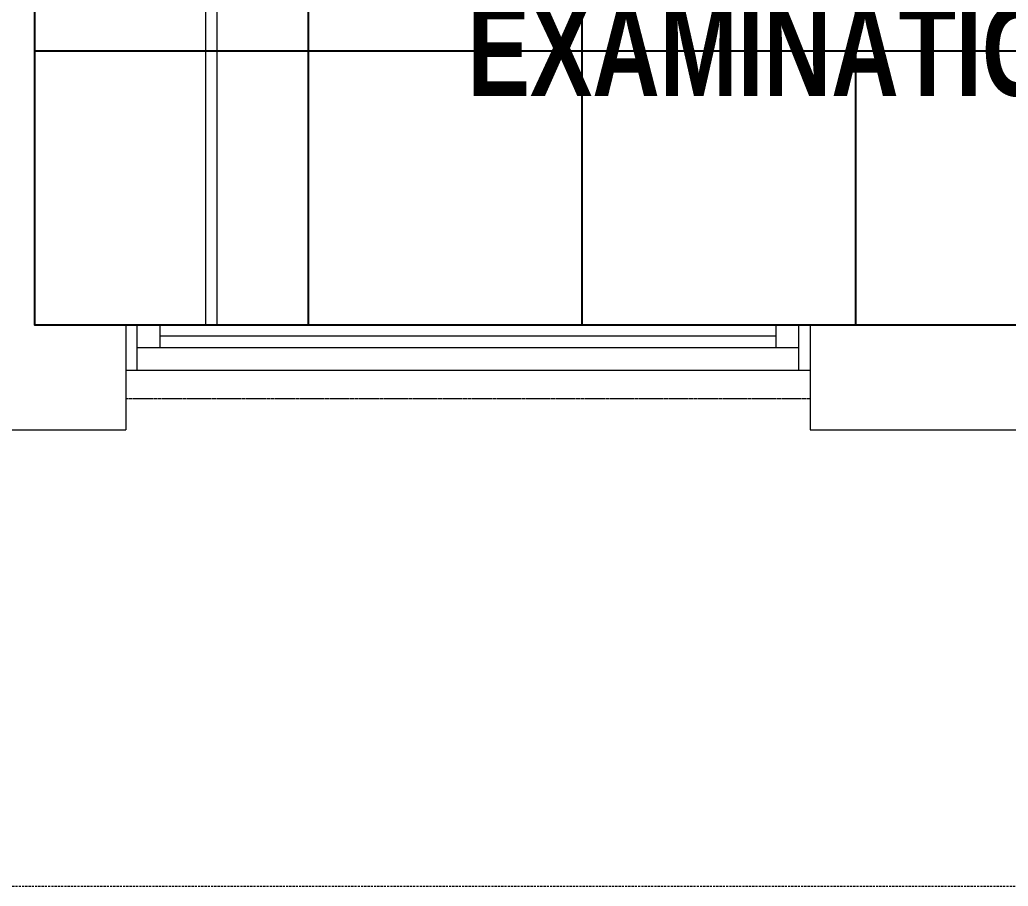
# Model space of a CAD drawing. Extents: x -178977 to 231842, y -29287 to 19916.
# Drawn here: x 38543 to 40710, y -14060 to -12162 of the extents above; entities that cross this region are included whole.
import ezdxf

# ---------------------------------------------------------------- set-up
doc = ezdxf.new("R2010")
doc.units = 0
doc.header["$LTSCALE"] = 0.25
doc.linetypes.add('01-First Floor-FUR$0$HIDDEN', pattern=[9.525, 6.35, -3.175])
doc.linetypes.add('DASHDOT', pattern=[25.4, 12.7, -6.35, 0, -6.35])
for name, color, linetype, lineweight in [('01-First Floor-FUR$0$72_EGR_BASE_TEXT', 252, 'Continuous', 5), ('01-First Floor-FUR$0$Aluminum', 251, 'Continuous', 5), ('01-First Floor-FUR$0$LOADING', 253, 'Continuous', 5), ('01-First Floor-FUR$0$Proj', 251, 'Continuous', 5), ('01-First Floor-FUR$0$Walls', 251, 'Continuous', 5), ('E-LITE-CLNG-CNDT', 6, 'DASHDOT', 35)]:
    doc.layers.add(name, color=color, linetype=linetype, lineweight=lineweight)
doc.layers.add('01-First Floor-FUR$0$FALSE CEILING', color=251, linetype='Continuous')
doc.styles.add('01-First Floor-FUR$0$X3G_ENTITY_9EC9', font='swisscl.ttf', dxfattribs={"height": 0.2})

# ---------------------------------------------------------------- blocks, each defined once
blk = doc.blocks.new('01-First Floor-FUR$0$GF21027-P')
at = {"layer": '01-First Floor-FUR$0$LOADING'}
for p, q in [((0.4, 0.4), (-0.4, 0.4)), ((-0.4, 0.4), (-0.4, 0)), ((0.4, 0), (0.4, 0.4)), ((-0.4, 0.025), (0.4, 0.025)), ((-0.4, 0), (0.4, 0))]:
    blk.add_line(p, q, dxfattribs=at)
blk = doc.blocks.new('01-First Floor-FUR')
at = {"layer": '01-First Floor-FUR$0$Aluminum'}
for p, q in [((38776, -12830), (40276, -12830)), ((38801, -12930), (38801, -12830)), ((38851, -12880), (38851, -12830)), ((40201, -12880), (40201, -12830)), ((40251, -12930), (40251, -12830)), ((40201, -12855), (38851, -12855)), ((38801, -12880), (40251, -12880)), ((38776, -12930), (40276, -12930))]:
    blk.add_line(p, q, dxfattribs=at)
at = {"layer": '01-First Floor-FUR$0$FALSE CEILING', "linetype": 'Continuous'}
for p, q in [((39176, -12830), (39176, -9540)), ((39776, -12830), (39776, -9540)), ((40376, -12830), (40376, -9540)), ((38576, -12230), (42776, -12230))]:
    blk.add_line(p, q, dxfattribs=at)
at = {"layer": '01-First Floor-FUR$0$FALSE CEILING'}
blk.add_lwpolyline([(42776, -9540), (38576, -9540), (38576, -12830), (42776, -12830)], close=True, dxfattribs=at)
at = {"layer": '01-First Floor-FUR$0$Proj', "linetype": '01-First Floor-FUR$0$HIDDEN'}
blk.add_line((40276, -12992.7), (38776, -12992.7), dxfattribs=at)
at = {"layer": '01-First Floor-FUR$0$Proj', "linetype": '01-First Floor-FUR$0$HIDDEN', "ltscale": 3}
blk.add_lwpolyline([(48606, 9840), (-2814, 9840), (-2814, -14060), (48606, -14060)], dxfattribs=at)
blk.add_lwpolyline([(48606, 9840), (-2814, 9840), (-2814, -14060), (48606, -14060)], dxfattribs=at)
at = {"layer": '01-First Floor-FUR$0$Walls'}
for p, q in [((38576, -12830), (38576, -9540)), ((38776, -12830), (38576, -12830)), ((38776, -12830), (38776, -13060)), ((40276, -12830), (41387.4, -12831.4, 0)), ((40276, -12830), (40276, -13060)), ((38191.8, -13060), (38776, -13060)), ((40276, -13060), (41706, -13060))]:
    blk.add_line(p, q, dxfattribs=at)
at = {"layer": '01-First Floor-FUR$0$LOADING', "color": 1, "xscale": 1000, "yscale": 1000, "zscale": 1000, "rotation": 90.00000002095842}
blk.add_blockref('01-First Floor-FUR$0$GF21027-P', (38976, -12430), dxfattribs=at)
at = {"layer": '01-First Floor-FUR$0$72_EGR_BASE_TEXT', "insert": (40589.5, -11795.6, 0.1), "char_height": 200, "width": 4223.97, "attachment_point": 2, "style": '01-First Floor-FUR$0$X3G_ENTITY_9EC9'}
blk.add_mtext('{\\fSwis721 LtCn BT|b1|i0|c0|p34;EAR, NOSE, THROAT CONSULTATION / EXAMINATION ROOM}', dxfattribs=at)

msp = doc.modelspace()

# ---------------------------------------------------------------- block references
at = {"layer": 'E-LITE-CLNG-CNDT'}
msp.add_blockref('01-First Floor-FUR', (0, 0), dxfattribs=at)

doc.saveas('drawing.dxf')
